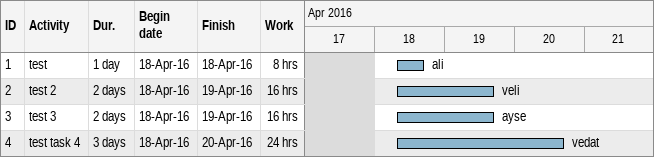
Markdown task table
| ID | Task | Duration | Start | Finish | Resources | Work (h) |
|---|---|---|---|---|---|---|
| 1 | test | 1d | 2016-04-18 | 2016-04-18 | ali | 8 |
| 2 | test 2 | 2d | 2016-04-18 | 2016-04-19 | veli | 16 |
| 3 | test 3 | 2d | 2016-04-18 | 2016-04-19 | ayse | 16 |
| 4 | test task 4 | 3d | 2016-04-18 | 2016-04-20 | vedat | 24 |
